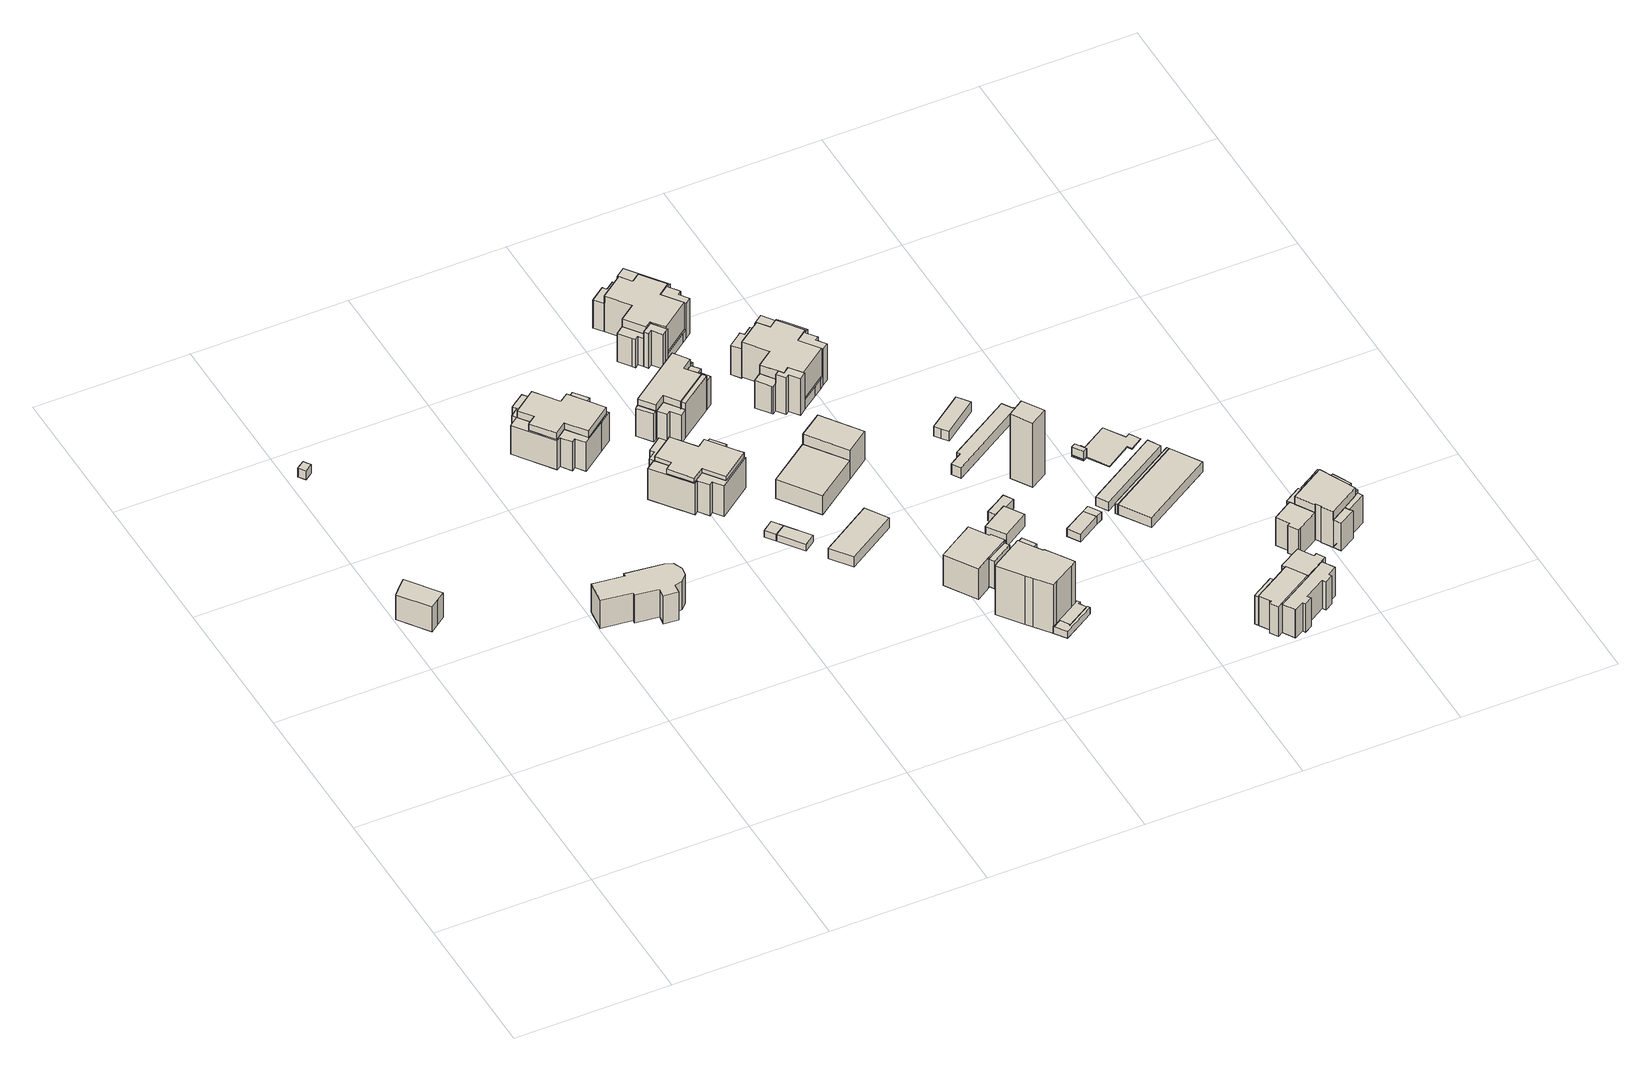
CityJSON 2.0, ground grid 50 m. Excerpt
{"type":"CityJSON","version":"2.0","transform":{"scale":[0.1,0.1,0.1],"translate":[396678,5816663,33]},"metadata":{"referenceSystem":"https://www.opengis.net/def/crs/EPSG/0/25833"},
"CityObjects":{
"building1":{"type":"Building","attributes":{"name":"Kapelle","Gemeindeschluessel":"11000002","BezugspunktDach":"2200","function":"31001_3043","measuredHeight":10.85,"storeysAboveGround":1},"address":[{"country":"Germany","locality":"Berlin","thoroughfareNumber":"5 (1)","thoroughfareName":"Tunnelstraße"}],"geometry":[{"type":"Solid","lod":"1","boundaries":[[[[0,1,2,3,4,5]],[[6,7,8,9,10,11]],[[6,11,5,4]],[[7,6,4,3]],[[8,7,3,2]],[[9,8,2,1]],[[10,9,1,0]],[[11,10,0,5]]]]}]},
"building2":{"type":"Building","attributes":{"Gemeindeschluessel":"11000002","BezugspunktDach":"2200","function":"31001_2612","measuredHeight":3.81,"storeysAboveGround":1},"address":[{"country":"Germany","locality":"Berlin","thoroughfareNumber":"3","thoroughfareName":"Tunnelstraße"}],"geometry":[{"type":"Solid","lod":"1","boundaries":[[[[12,13,14,15,16]],[[17,18,19,20,21]],[[17,21,16,15]],[[18,17,15,14]],[[19,18,14,13]],[[20,19,13,12]],[[21,20,12,16]]]]}]},
"building3":{"type":"Building","attributes":{"name":"Ev. Kirche","Gemeindeschluessel":"11000002","BezugspunktDach":"2200","function":"31001_3041","measuredHeight":10.55,"storeysAboveGround":3},"address":[{"country":"Germany","locality":"Berlin","thoroughfareNumber":"5","thoroughfareName":"Tunnelstraße"}],"geometry":[{"type":"Solid","lod":"1","boundaries":[[[[22,23,24,25,26,27,28,29,30,31,32,33,34,35,36,37]],[[38,39,40,41,42,43,44,45,46,47,48,49,50,51,52,53]],[[38,53,37,36]],[[39,38,36,35]],[[40,39,35,34]],[[41,40,34,33]],[[42,41,33,32]],[[43,42,32,31]],[[44,43,31,30]],[[45,44,30,29]],[[46,45,29,28]],[[47,46,28,27]],[[48,47,27,26]],[[49,48,26,25]],[[50,49,25,24]],[[51,50,24,23]],[[52,51,23,22]],[[53,52,22,37]]]]}]},
"building4":{"type":"Building","attributes":{"Gemeindeschluessel":"11000002","function":"31001_1010"},"address":[{"country":"Germany","locality":"Berlin","thoroughfareNumber":"46","thoroughfareName":"Tunnelstraße"}],"children":["building4-1","building4-2"]},
"building4-1":{"type":"BuildingPart","attributes":{"BezugspunktDach":"2200","measuredHeight":13.09,"storeysAboveGround":4},"parents":["building4"],"geometry":[{"type":"MultiSurface","lod":"1","boundaries":[[[54,55,56,57,58,59,60,61,62,63]],[[64,65,66,67,68,69,70,71,72,73]],[[74,75,63,62]],[[65,64,62,61]],[[66,65,61,60]],[[67,76,77,60,59]],[[68,78,76,59,58]],[[69,79,78,68,58,57]],[[80,79,57,56]],[[81,80,70,56,55]],[[72,82,81,71,55,54]],[[75,82,54,63]],[[64,73,75,74]],[[66,83,77,76,67]],[[67,76,78,68]],[[68,78,79,69]],[[70,69,84,79,80]],[[71,70,80,81]],[[71,81,82,72]],[[73,72,82,75]]]}]},
"building4-2":{"type":"BuildingPart","attributes":{"BezugspunktDach":"2200","measuredHeight":10.99,"storeysAboveGround":4},"parents":["building4"],"geometry":[{"type":"MultiSurface","lod":"1","boundaries":[[[85,86,87,88,89,90,91,92,93,94,95,96,77,76,78,79,80,81,82,75,74,97,98,99,100,101,102,103]],[[104,105,106,107,108,109,110,111,112,113,114,115,116,117,118,119,120,121,122,123,124,125,126,127,128,129,130,131]],[[104,131,103,102]],[[105,104,102,101]],[[106,105,101,100]],[[107,106,100,99]],[[108,107,99,98]],[[109,108,98,97]],[[110,109,97,74]],[[111,110,132,64,73]],[[112,111,75,73,72,133]],[[113,112,72,71]],[[114,113,71,70]],[[115,114,80,70,69]],[[116,115,69,68,78]],[[117,116,68,67]],[[118,117,134,67,66,77]],[[119,118,77,96]],[[120,119,96,95]],[[121,120,95,94]],[[122,121,94,93]],[[123,122,93,92]],[[124,123,92,91]],[[125,124,91,90]],[[126,125,90,89]],[[127,126,89,88]],[[128,127,88,87]],[[129,128,87,86]],[[130,129,86,85]],[[131,130,85,103]],[[73,64,132,74,75]],[[133,72,73,75,82]],[[71,72,82,81]],[[70,71,81,80]],[[69,70,80,79]],[[135,79,78,68,69]],[[67,68,78,76]],[[76,77,66,67,134]]]}]},
"building5":{"type":"Building","attributes":{"Gemeindeschluessel":"11000002","function":"31001_1010"},"address":[{"country":"Germany","locality":"Berlin","thoroughfareNumber":"43","thoroughfareName":"Tunnelstraße"}],"children":["building5-1","building5-2","building5-3"]},
"building5-1":{"type":"BuildingPart","attributes":{"BezugspunktDach":"2200","measuredHeight":13.18,"storeysAboveGround":4},"parents":["building5"],"geometry":[{"type":"MultiSurface","lod":"1","boundaries":[[[136,137,138,139,140,141,142,143,144,145,146]],[[147,148,149,150,151,152,153,154,155,156,157]],[[147,158,159,157,146,145]],[[148,147,145,144]],[[149,148,144,143]],[[160,161,143,142]],[[151,150,142,141]],[[162,163,141,140]],[[164,162,152,140,139]],[[165,164,166,139,138]],[[155,167,165,138,137]],[[168,169,167,155,137,136]],[[159,169,136,146]],[[157,159,158,147]],[[150,149,161,160]],[[170,152,151,163,162]],[[153,152,162,164]],[[171,154,153,166,164,165]],[[154,165,167,155]],[[156,155,167,169,168]],[[172,157,156,173,169,159]]]}]},
"building5-2":{"type":"BuildingPart","attributes":{"BezugspunktDach":"2200","measuredHeight":11.58,"storeysAboveGround":4},"parents":["building5"],"geometry":[{"type":"MultiSurface","lod":"1","boundaries":[[[174,175,176,177,178,179,163,162,164,165,167,169,159,158,180,181,182,183,184,185]],[[186,187,188,189,190,147,157,156,155,154,153,152,151,191,192,193,194,195,196,197]],[[186,197,185,184]],[[187,186,184,183]],[[188,187,183,182]],[[189,188,182,181]],[[190,189,181,180]],[[147,190,180,158]],[[147,158,147,157]],[[156,157,156,169]],[[154,155,198,155,154,165]],[[154,165,154,153]],[[152,153,199,153,152,200]],[[151,152,201,152,151,163]],[[191,151,163,179]],[[192,191,179,178]],[[193,192,178,177]],[[194,193,177,176]],[[195,194,176,175]],[[196,195,175,174]],[[197,196,174,185]],[[157,147,158,159,172]],[[159,169,156,157]],[[155,156,169,167]],[[167,165,154,155,198]],[[153,154,165,164,202]],[[200,152,153,199,164,162]],[[162,163,151,152,201]]]}]},
"building5-3":{"type":"BuildingPart","attributes":{"BezugspunktDach":"2200","measuredHeight":10.64,"storeysAboveGround":4},"parents":["building5"],"geometry":[{"type":"MultiSurface","lod":"1","boundaries":[[[160,203,204,205,206,161]],[[207,208,209,210,211,212]],[[207,212,161,206]],[[208,207,206,205]],[[209,208,205,204]],[[210,209,204,203]],[[211,210,203,160]],[[212,211,150,149,161]],[[160,161,149,150]]]}]},
"building6":{"type":"Building","attributes":{"Gemeindeschluessel":"11000002","BezugspunktDach":"2200","function":"31001_2444","measuredHeight":2.5,"storeysAboveGround":1},"address":[{"country":"Germany","locality":"Berlin","thoroughfareNumber":"41 (1)","thoroughfareName":"Tunnelstraße"}],"geometry":[{"type":"Solid","lod":"1","boundaries":[[[[213,214,215,216]],[[217,218,219,220]],[[217,220,216,215]],[[218,217,215,214]],[[219,218,214,213]],[[220,219,213,216]]]]}]},
"building7":{"type":"Building","attributes":{"Gemeindeschluessel":"11000002","BezugspunktDach":"2200","function":"51009_1610","measuredHeight":2.51,"storeysAboveGround":0},"address":[{"country":"Germany","locality":"Berlin"}],"geometry":[{"type":"Solid","lod":"1","boundaries":[[[[221,222,214,213]],[[218,223,224,219]],[[218,219,213,214]],[[223,218,214,222]],[[224,223,222,221]],[[219,224,221,213]]]]}]},
"building8":{"type":"Building","attributes":{"Gemeindeschluessel":"11000002","function":"31001_1010"},"address":[{"country":"Germany","locality":"Berlin","thoroughfareNumber":"44","thoroughfareName":"Tunnelstraße"}],"children":["building8-1","building8-2","building8-3","building8-4","building8-5","building8-6"]},
"building8-1":{"type":"BuildingPart","attributes":{"BezugspunktDach":"2200","measuredHeight":12.94,"storeysAboveGround":4},"parents":["building8"],"geometry":[{"type":"MultiSurface","lod":"1","boundaries":[[[225,226,227,228,229,230,231,232,233]],[[234,235,236,237,238,239,240,241,242]],[[234,242,233,232]],[[235,234,232,231]],[[236,235,243,244,245,246,247,231,230]],[[248,246,249,230,229]],[[238,250,248,251,229,228]],[[252,253,239,227,226]],[[241,254,252,240,226,225]],[[242,241,225,233],[255,256,257,254]],[[247,246,245,244,243]],[[237,236,249,246,248]],[[237,251,248,250,238]],[[258,239,238,228,227]],[[240,239,253,252]],[[240,252,254,241]],[[257,256,255,254]]]}]},
"building8-2":{"type":"BuildingPart","attributes":{"BezugspunktDach":"2200","measuredHeight":10.41,"storeysAboveGround":4},"parents":["building8"],"geometry":[{"type":"MultiSurface","lod":"1","boundaries":[[[246,259,260,247]],[[261,262,245,244]],[[261,244,247,260]],[[262,261,260,259]],[[245,262,259,246]],[[244,245,263,246,247]]]}]},
"building8-3":{"type":"BuildingPart","attributes":{"BezugspunktDach":"2200","measuredHeight":12.99,"storeysAboveGround":4},"parents":["building8"],"geometry":[{"type":"MultiSurface","lod":"1","boundaries":[[[264,265,228,227]],[[238,266,267,239]],[[266,268,250,228,265]],[[267,266,265,264]],[[239,253,269,267,264,227]],[[238,239,227,228]],[[250,268,266,238]],[[267,269,253,239]]]}]},
"building8-4":{"type":"BuildingPart","attributes":{"BezugspunktDach":"2200","measuredHeight":10.59,"storeysAboveGround":4},"parents":["building8"],"geometry":[{"type":"MultiSurface","lod":"1","boundaries":[[[270,271,272,269,253,252,254]],[[240,239,267,273,274,275,241]],[[240,241,276,241,240,252]],[[273,267,269,272]],[[274,273,272,271]],[[275,274,271,270]],[[241,275,270,254]],[[254,252,240,241,276]],[[239,240,252,253]],[[267,239,253,269]]]}]},
"building8-5":{"type":"BuildingPart","attributes":{"BezugspunktDach":"2200","measuredHeight":10.59,"storeysAboveGround":4},"parents":["building8"],"geometry":[{"type":"MultiSurface","lod":"1","boundaries":[[[250,268,277,278,279,246,248]],[[236,280,281,282,266,238,237]],[[237,248,237,236]],[[280,236,246,279]],[[281,280,279,278]],[[282,281,278,277]],[[266,282,277,268]],[[237,238,250,238,237,248]],[[236,237,248,246]],[[266,268,250,238]]]}]},
"building8-6":{"type":"BuildingPart","attributes":{"BezugspunktDach":"2200","measuredHeight":10.53,"storeysAboveGround":4},"parents":["building8"],"geometry":[{"type":"Solid","lod":"1","boundaries":[[[[283,254,257,284]],[[256,255,285,286]],[[256,286,284,257]],[[285,255,254,283]],[[286,285,283,284]],[[255,256,257,254]]]]}]},
"building9":{"type":"Building","attributes":{"Gemeindeschluessel":"11000002","BezugspunktDach":"2200","function":"31001_2444","measuredHeight":4.16,"storeysAboveGround":1},"address":[{"country":"Germany","locality":"Berlin","thoroughfareNumber":"41, 42","thoroughfareName":"Tunnelstraße"}],"geometry":[{"type":"Solid","lod":"1","boundaries":[[[[287,288,289,290]],[[291,292,293,294]],[[291,294,290,289]],[[292,291,289,288]],[[293,292,288,287]],[[294,293,287,290]]]]}]},
"building10":{"type":"Building","attributes":{"Gemeindeschluessel":"11000002","function":"31001_2320"},"address":[{"country":"Germany","locality":"Berlin","thoroughfareNumber":"41 (2)","thoroughfareName":"Tunnelstraße"}],"children":["building10-1","building10-2"]},
"building10-1":{"type":"BuildingPart","attributes":{"BezugspunktDach":"2200","measuredHeight":11.69,"storeysAboveGround":3},"parents":["building10"],"geometry":[{"type":"MultiSurface","lod":"1","boundaries":[[[295,296,297,298,299]],[[300,301,302,303,304]],[[300,304,299,298]],[[301,300,298,297]],[[302,301,297,296]],[[303,302,296,295]],[[305,306,307,295,299]],[[304,303,307,306,305]]]}]},
"building10-2":{"type":"BuildingPart","attributes":{"BezugspunktDach":"2200","measuredHeight":7.12,"storeysAboveGround":3},"parents":["building10"],"geometry":[{"type":"MultiSurface","lod":"1","boundaries":[[[308,307,306,309]],[[304,303,310,311]],[[304,311,309,306]],[[310,303,307,308]],[[311,310,308,309]],[[304,312,306,307,303]]]}]},
"building11":{"type":"Building","attributes":{"Gemeindeschluessel":"11000002","function":"31001_9998"},"address":[{"country":"Germany","locality":"Berlin","thoroughfareNumber":"39","thoroughfareName":"Tunnelstraße"}],"children":["building11-1","building11-2"]},
"building11-1":{"type":"BuildingPart","attributes":{"BezugspunktDach":"2200","measuredHeight":13.71,"storeysAboveGround":3},"parents":["building11"],"geometry":[{"type":"MultiSurface","lod":"1","boundaries":[[[313,314,315,316,317,318,319,320,321]],[[322,323,324,325,326,327,328,329,330]],[[322,330,321,320]],[[323,322,320,319]],[[324,323,319,318]],[[325,324,318,317]],[[326,325,317,316]],[[327,326,316,315]],[[331,332,333,315,314]],[[328,327,334,335]],[[329,328,314,313]],[[330,329,313,321]],[[335,334,333,332,331]]]}]},
"building11-2":{"type":"BuildingPart","attributes":{"BezugspunktDach":"2200","measuredHeight":11.13,"storeysAboveGround":3},"parents":["building11"],"geometry":[{"type":"Solid","lod":"1","boundaries":[[[[336,337,332,331]],[[334,338,339,335]],[[338,334,332,337]],[[339,338,337,336]],[[335,339,336,331]],[[335,331,332,334]]]]}]},
"building12":{"type":"Building","attributes":{"Gemeindeschluessel":"11000002","function":"31001_1010"},"address":[{"country":"Germany","locality":"Berlin","thoroughfareNumber":"47A","thoroughfareName":"Tunnelstraße"}],"children":["building12-1","building12-2","building12-3","building12-4","building12-5","building12-6","building12-7"]},
"building12-1":{"type":"BuildingPart","attributes":{"BezugspunktDach":"2200","measuredHeight":13.43,"storeysAboveGround":4},"parents":["building12"],"geometry":[{"type":"MultiSurface","lod":"1","boundaries":[[[340,341,342,343,344,345,346,347,348,349,350,351]],[[352,353,354,355,356,357,358,359,360,361,362,363]],[[352,364,365,363,351,350]],[[366,367,350,349]],[[354,368,366,353,349,348]],[[369,368,348,347]],[[370,371,347,346]],[[357,372,370,356,346,345]],[[358,373,374,345,344]],[[375,376,344,343]],[[377,378,375,343,342]],[[379,380,381,382,342,341]],[[362,361,341,340]],[[363,362,340,351]],[[363,365,364,352]],[[383,353,352,367,366]],[[353,366,368,354]],[[384,355,354,368,369]],[[356,355,371,370]],[[356,370,372,357]],[[357,374,373,358]],[[359,358,385,376,375]],[[360,386,378,377]],[[386,359,375,378]],[[361,360,382,381,380,379]]]}]},
"building12-2":{"type":"BuildingPart","attributes":{"BezugspunktDach":"2200","measuredHeight":13.33,"storeysAboveGround":4},"parents":["building12"],"geometry":[{"type":"MultiSurface","lod":"1","boundaries":[[[372,387,388,389,390,391,392,393,394,395,371,370]],[[355,396,397,398,399,400,401,402,403,404,357,356]],[[356,370,356,355]],[[405,369,371,395]],[[397,396,395,394]],[[398,397,394,393]],[[399,398,393,392]],[[400,399,392,391]],[[401,400,391,390]],[[402,401,390,389]],[[403,402,389,388]],[[404,403,388,387]],[[406,374,407,387,372]],[[356,357,356,370]],[[355,356,370,371]],[[396,355,369,405]],[[357,404,407,374,406]],[[372,370,356,357]]]}]},
"building12-3":{"type":"BuildingPart","attributes":{"BezugspunktDach":"2200","measuredHeight":13.83,"storeysAboveGround":4},"parents":["building12"],"geometry":[{"type":"MultiSurface","lod":"1","boundaries":[[[408,409,410,411,412,376,375,378,377,413]],[[360,386,359,358,414,415,416,417,418,419]],[[420,381,421,413,377]],[[360,377,360,386]],[[386,378,386,359]],[[358,359,375,359,358,376]],[[422,423,373,376,412]],[[415,414,412,411]],[[416,415,411,410]],[[417,416,410,409]],[[418,417,409,408]],[[419,418,408,413]],[[360,419,421,381,420]],[[386,360,377,378]],[[359,386,378,375]],[[414,358,373,423,422]]]}]},
"building12-4":{"type":"BuildingPart","attributes":{"BezugspunktDach":"2200","measuredHeight":10.68,"storeysAboveGround":4},"parents":["building12"],"geometry":[{"type":"Solid","lod":"1","boundaries":[[[[424,425,426,421,381,380,427]],[[361,360,419,428,429,430,431]],[[361,431,427,380]],[[428,419,421,426]],[[429,428,426,425]],[[430,429,425,424]],[[431,430,424,427]],[[360,361,380,381]],[[421,419,360,381]]]]}]},
"building12-5":{"type":"BuildingPart","attributes":{"BezugspunktDach":"2200","measuredHeight":10.53,"storeysAboveGround":4},"parents":["building12"],"geometry":[{"type":"Solid","lod":"1","boundaries":[[[[365,364,432,433,434,435,436]],[[437,438,439,440,352,363,441]],[[437,441,436,435]],[[438,437,435,434]],[[439,438,434,433]],[[440,439,433,432]],[[441,363,365,436]],[[440,432,364,352]],[[363,352,364,365]]]]}]},
"building12-6":{"type":"BuildingPart","attributes":{"BezugspunktDach":"2200","measuredHeight":3.5,"storeysAboveGround":4},"parents":["building12"],"geometry":[{"type":"MultiSurface","lod":"1","boundaries":[[[423,442,407,374,373]],[[357,404,443,414,358]],[[357,358,373,358,357,374]],[[443,404,407,442]],[[414,443,442,423]],[[404,357,374,407]],[[414,423,373,358]]]}]},
"building12-7":{"type":"BuildingPart","attributes":{"BezugspunktDach":"2200","measuredHeight":13.32,"storeysAboveGround":4},"parents":["building12"],"geometry":[{"type":"MultiSurface","lod":"1","boundaries":[[[367,366,368,369,405,444,445]],[[446,396,355,354,353,352,440]],[[446,440,445,444]],[[396,446,444,405]],[[354,355,354,368]],[[353,354,353,366]],[[352,353,352,367]],[[440,432,364,367,445]],[[355,396,405,369,447]],[[448,369,368,354,355]],[[368,366,353,354]],[[366,367,352,353]],[[352,364,432,440]]]}]},
"building13":{"type":"Building","attributes":{"Gemeindeschluessel":"11000002","function":"31001_1010"},"address":[{"country":"Germany","locality":"Berlin","thoroughfareNumber":"38","thoroughfareName":"Tunnelstraße"}],"children":["building13-1","building13-2"]},
"building13-1":{"type":"BuildingPart","attributes":{"BezugspunktDach":"2200","measuredHeight":19.36,"storeysAboveGround":4},"parents":["building13"],"geometry":[{"type":"MultiSurface","lod":"1","boundaries":[[[449,450,451,452,453,454,455,456,457,458,459,460,461,462,463,464,465]],[[466,467,468,469,470,471,472,473,474,475,476,477,478,479,480,481,482]],[[466,482,465,464]],[[467,466,464,463]],[[468,467,463,462]],[[469,468,462,461]],[[470,469,461,460]],[[483,484,470,460,459]],[[472,471,459,458]],[[473,472,458,457]],[[474,473,457,456]],[[475,474,456,455]],[[476,475,455,454]],[[477,476,454,453]],[[478,477,453,452]],[[479,478,452,451]],[[480,479,451,450]],[[481,480,450,449]],[[482,481,449,465]],[[471,470,484,483]]]}]},
"building13-2":{"type":"BuildingPart","attributes":{"BezugspunktDach":"2200","measuredHeight":17.72,"storeysAboveGround":4},"parents":["building13"],"geometry":[{"type":"Solid","lod":"1","boundaries":[[[[483,485,486,484]],[[487,488,471,470]],[[487,470,484,486]],[[488,487,486,485]],[[471,488,485,483]],[[470,471,483,484]]]]}]},
"building14":{"type":"Building","attributes":{"Gemeindeschluessel":"11000002","BezugspunktDach":"2200","function":"51009_1610","measuredHeight":2.59,"storeysAboveGround":0},"address":[{"country":"Germany","locality":"Berlin"}],"geometry":[{"type":"Solid","lod":"1","boundaries":[[[[489,490,491,492,493,494,495,496,497,498,499]],[[500,501,502,503,504,505,506,507,508,509,510]],[[500,510,499,498]],[[501,500,498,497]],[[502,501,497,496]],[[503,502,496,495]],[[504,503,495,494]],[[505,504,494,493]],[[506,505,493,492]],[[507,506,492,491]],[[508,507,491,490]],[[509,508,490,489]],[[510,509,489,499]]]]}]},
"building15":{"type":"Building","attributes":{"Gemeindeschluessel":"11000002","BezugspunktDach":"2200","function":"31001_2410","measuredHeight":2.78,"storeysAboveGround":1},"address":[{"country":"Germany","locality":"Berlin","thoroughfareNumber":"37","thoroughfareName":"Tunnelstraße"}],"geometry":[{"type":"Solid","lod":"1","boundaries":[[[[497,496,495,494,493,492,511,512,513,514,498]],[[515,516,517,518,519,520,521,522,523,524,525]],[[515,525,498,514]],[[516,515,514,513]],[[517,516,513,512]],[[518,517,512,511]],[[519,518,511,492]],[[520,519,492,493]],[[521,520,493,494]],[[522,521,494,495]],[[523,522,495,496]],[[524,523,496,497]],[[525,524,497,498]]]]}]},
"building16":{"type":"Building","attributes":{"Gemeindeschluessel":"11000002","function":"31001_1010"},"address":[{"country":"Germany","locality":"Berlin","thoroughfareNumber":"45","thoroughfareName":"Tunnelstraße"}],"children":["building16-1","building16-2","building16-3","building16-4","building16-5","building16-6","building16-7"]},
"building16-1":{"type":"BuildingPart","attributes":{"BezugspunktDach":"2200","measuredHeight":13.27,"storeysAboveGround":4},"parents":["building16"],"geometry":[{"type":"MultiSurface","lod":"1","boundaries":[[[526,527,528,529,530,531,532,533,534,535,536,537]],[[538,539,540,541,542,543,544,545,546,547,548,549]],[[538,550,551,537,536]],[[539,552,553,554,536,535]],[[540,555,556,552,535,534]],[[534,540,534,533]],[[543,531,532,531]],[[557,558,543,531,530]],[[559,560,561,527]],[[548,547,527,526]],[[549,548,526,537]],[[549,551,550,538]],[[538,554,553,552,539]],[[562,556,555,540]],[[562,539,552,556,563]],[[564,541,540,534,533]],[[542,541,533,532]],[[542,532,531,543]],[[565,544,543,558,557]],[[566,545,544,530,529]],[[546,545,567,529,528]],[[546,528,561,568]],[[547,568,560,559]]]}]},
"building16-2":{"type":"BuildingPart","attributes":{"BezugspunktDach":"2200","measuredHeight":13.67,"storeysAboveGround":4},"parents":["building16"],"geometry":[{"type":"MultiSurface","lod":"1","boundaries":[[[533,532,531,569,570,571,572,573,574,575,576,534]],[[577,578,579,580,581,582,583,584,585,586,587,588]],[[589,555,534,576]],[[578,577,576,575]],[[579,578,575,574]],[[580,579,574,573]],[[581,580,573,572]],[[582,581,572,571]],[[583,582,571,570]],[[584,583,570,569]],[[558,590,569,531]],[[586,585,531,543,542,591]],[[587,586,542,541,533]],[[588,587,541,540,534]],[[577,588,555,589]],[[585,584,590,558]],[[591,542,543,531,532]],[[532,533,541,542]],[[533,534,540,541]]]}]},
"building16-3":{"type":"BuildingPart","attributes":{"BezugspunktDach":"2200","measuredHeight":13.78,"storeysAboveGround":4},"parents":["building16"],"geometry":[{"type":"MultiSurface","lod":"1","boundaries":[[[592,593,594,595,596,597,598,599,600]],[[601,602,603,604,605,606,607,608,609]],[[601,560,610,600,599]],[[528,561,599,598]],[[602,601,568,546,611]],[[545,529,528,598,597]],[[603,602,546,545]],[[530,529,597,596]],[[604,603,545,544,612]],[[605,613,557,604,596,595]],[[606,605,595,594]],[[607,606,594,593]],[[608,607,593,592]],[[609,608,592,600]],[[609,610,560,601]],[[611,546,568,561,528]],[[528,529,545,546]],[[612,544,545,529,530]],[[604,557,613,605]]]}]},
"building16-4":{"type":"BuildingPart","attributes":{"BezugspunktDach":"2200","measuredHeight":10.36,"storeysAboveGround":4},"parents":["building16"],"geometry":[{"type":"MultiSurface","lod":"1","boundaries":[[[614,615,610,560,559,616]],[[617,601,609,618,619,620]],[[617,620,616,559]],[[601,617,547,568,560]],[[618,609,610,615]],[[619,618,615,614]],[[620,619,614,616]],[[621,559,560,568,547]],[[622,609,601,560,610]]]}]},
"building16-5":{"type":"BuildingPart","attributes":{"BezugspunktDach":"2200","measuredHeight":13.99,"storeysAboveGround":4},"parents":["building16"],"geometry":[{"type":"MultiSurface","lod":"1","boundaries":[[[553,552,556,555,589,623,624,625]],[[626,627,577,588,628,629,630,631]],[[626,631,625,624]],[[627,626,624,623]],[[577,627,623,589]],[[628,588,555,540,562]],[[629,628,556,562,539]],[[630,629,552,539,538,553]],[[631,632,550,553,625]],[[577,589,555,588]],[[562,540,555,556]],[[539,562,556,552]],[[553,538,539,552]],[[550,632,631,630]]]}]},
"building16-6":{"type":"BuildingPart","attributes":{"BezugspunktDach":"2200","measuredHeight":10.97,"storeysAboveGround":4},"parents":["building16"],"geometry":[{"type":"MultiSurface","lod":"1","boundaries":[[[551,550,632,633,634,635,636,637]],[[638,639,640,641,631,630,642,643]],[[638,643,637,636]],[[639,638,636,635]],[[640,639,635,634]],[[641,640,634,633]],[[631,641,633,632]],[[642,630,538,549,644]],[[643,642,551,637]],[[630,631,632,550]],[[644,549,538,550,551]]]}]},
"building16-7":{"type":"BuildingPart","attributes":{"BezugspunktDach":"2200","measuredHeight":3.5,"storeysAboveGround":4},"parents":["building16"],"geometry":[{"type":"MultiSurface","lod":"1","boundaries":[[[613,645,646,590,558,557]],[[585,584,647,648,605,604]],[[585,604,544,543,558]],[[647,584,590,646]],[[648,647,646,645]],[[605,648,645,613]],[[649,557,558,543,544]],[[585,558,590,584]],[[605,613,557,604]]]}]},
"building17":{"type":"Building","attributes":{"Gemeindeschluessel":"11000002","BezugspunktDach":"2200","function":"31001_1010","measuredHeight":4.59,"storeysAboveGround":2},"address":[{"country":"Germany","locality":"Berlin","thoroughfareNumber":"39 (1)","thoroughfareName":"Tunnelstraße"}],"geometry":[{"type":"Solid","lod":"1","boundaries":[[[[650,651,652,653,654]],[[655,656,657,658,659]],[[655,659,654,653]],[[656,655,653,652]],[[657,656,652,651]],[[658,657,651,650]],[[659,658,650,654]]]]}]},
"building18":{"type":"Building","attributes":{"Gemeindeschluessel":"11000002","BezugspunktDach":"2200","function":"31001_2723","measuredHeight":3.87,"storeysAboveGround":1},"address":[{"country":"Germany","locality":"Berlin","thoroughfareNumber":"40","thoroughfareName":"Tunnelstraße"}],"geometry":[{"type":"Solid","lod":"1","boundaries":[[[[660,661,662,663,664,665]],[[666,667,668,669,670,671]],[[666,671,665,664]],[[667,666,664,663]],[[668,667,663,662]],[[669,668,662,661]],[[670,669,661,660]],[[671,670,660,665]]]]}]},
"building19":{"type":"Building","attributes":{"Gemeindeschluessel":"11000002","BezugspunktDach":"2200","function":"31001_2463","measuredHeight":2.89,"storeysAboveGround":1},"address":[{"country":"Germany","locality":"Berlin","thoroughfareNumber":"38 (1)","thoroughfareName":"Tunnelstraße"}],"geometry":[{"type":"Solid","lod":"1","boundaries":[[[[672,673,674,675]],[[676,677,678,679]],[[676,679,675,674]],[[677,676,674,673]],[[678,677,673,672]],[[679,678,672,675]]]]}]},
"building20":{"type":"Building","attributes":{"Gemeindeschluessel":"11000002","BezugspunktDach":"2200","function":"31001_2320","measuredHeight":4.08,"storeysAboveGround":1},"address":[{"country":"Germany","locality":"Berlin","thoroughfareNumber":"41 (3)","thoroughfareName":"Tunnelstraße"}],"geometry":[{"type":"Solid","lod":"1","boundaries":[[[[680,681,682,683,684,685,686,687]],[[688,689,690,691,692,693,694,695]],[[688,695,687,686]],[[689,688,686,685]],[[690,689,685,684]],[[691,690,684,683]],[[692,691,683,682]],[[693,692,682,681]],[[694,693,681,680]],[[695,694,680,687]]]]}]},
"building21":{"type":"Building","attributes":{"Gemeindeschluessel":"11000002","BezugspunktDach":"2200","function":"31001_2120","measuredHeight":4.02,"storeysAboveGround":1},"address":[{"country":"Germany","locality":"Berlin","thoroughfareNumber":"41 (4)","thoroughfareName":"Tunnelstraße"}],"geometry":[{"type":"Solid","lod":"1","boundaries":[[[[696,697,698,699,700,701]],[[702,703,704,705,706,707]],[[702,707,701,700]],[[703,702,700,699]],[[704,703,699,698]],[[705,704,698,697]],[[706,705,697,696]],[[707,706,696,701]]]]}]},
"building22":{"type":"Building","attributes":{"Gemeindeschluessel":"11000002","BezugspunktDach":"2200","function":"31001_1313","measuredHeight":26.52,"storeysAboveGround":1},"address":[{"country":"Germany","locality":"Berlin","thoroughfareNumber":"43","thoroughfareName":"Tunnelstraße"}],"geometry":[{"type":"Solid","lod":"1","boundaries":[[[[708,709,710,711]],[[712,713,714,715]],[[712,715,711,710]],[[713,712,710,709]],[[714,713,709,708]],[[715,714,708,711]]]]}]},
"building23":{"type":"Building","attributes":{"Gemeindeschluessel":"11000002","BezugspunktDach":"2200","function":"51009_1610","measuredHeight":3.01,"storeysAboveGround":0},"address":[{"country":"Germany","locality":"Berlin"}],"geometry":[{"type":"Solid","lod":"1","boundaries":[[[[673,716,717,674]],[[718,719,720,721]],[[718,721,674,717]],[[719,718,717,716]],[[720,719,716,673]],[[721,720,673,674]]]]}]},
"building24":{"type":"Building","attributes":{"Gemeindeschluessel":"11000002","function":"31001_1010"},"address":[{"country":"Germany","locality":"Berlin","thoroughfareNumber":"36A","thoroughfareName":"Tunnelstraße"}],"children":["building24-1","building24-2","building24-3","building24-4"]},
"building24-1":{"type":"BuildingPart","attributes":{"BezugspunktDach":"2200","measuredHeight":11.49,"storeysAboveGround":3},"parents":["building24"],"geometry":[{"type":"MultiSurface","lod":"1","boundaries":[[[722,723,724,725,726,727,728,729,730,731]],[[732,733,734,735,736,737,738,739,740,741]],[[732,742,743,731,730]],[[733,732,730,729]],[[744,745,746,733,729,728]],[[747,744,734,728,727]],[[748,749,727,726]],[[737,736,726,725]],[[738,737,725,724]],[[739,738,724,723]],[[740,739,723,722]],[[741,740,722,731]],[[743,742,732,741]],[[734,750,745,744]],[[751,750,733,746,745]],[[735,752,734,744,747]],[[736,735,749,748]]]}]},
"building24-2":{"type":"BuildingPart","attributes":{"BezugspunktDach":"2200","measuredHeight":11.52,"storeysAboveGround":3},"parents":["building24"],"geometry":[{"type":"MultiSurface","lod":"1","boundaries":[[[746,745,747,753,754,755,756,757,758,759,760]],[[761,762,763,764,765,766,767,735,750,733,768]],[[761,768,760,759]],[[762,761,759,758]],[[763,762,758,757]],[[764,763,757,756]],[[765,764,756,755]],[[766,765,755,754]],[[767,766,754,753]],[[735,749,769,767,753,747]],[[768,733,746,760]],[[767,769,749,735]],[[750,734,744,745]],[[735,747,744,734]],[[733,770,750,745,746]]]}]},
"building24-3":{"type":"BuildingPart","attributes":{"BezugspunktDach":"2200","measuredHeight":10.77,"storeysAboveGround":3},"parents":["building24"],"geometry":[{"type":"Solid","lod":"1","boundaries":[[[[743,742,771,772]],[[773,732,741,774]],[[773,774,772,771]],[[732,773,771,742]],[[774,741,743,772]],[[741,732,742,743]]]]}]},
"building24-4":{"type":"BuildingPart","attributes":{"BezugspunktDach":"2200","measuredHeight":11.09,"storeysAboveGround":3},"parents":["building24"],"geometry":[{"type":"MultiSurface","lod":"1","boundaries":[[[775,776,777,778,779,780,781,782,783,784,785,786,787,769,748]],[[767,766,788,789,790,791,792,793,794,795,796,797,798,799,736]],[[736,735,800]],[[766,767,769,787]],[[788,766,787,786]],[[789,788,786,785]],[[790,789,785,784]],[[791,790,784,783]],[[792,791,783,782]],[[793,792,782,781]],[[794,793,781,780]],[[795,794,780,779]],[[796,795,779,778]],[[797,796,778,777]],[[798,797,777,776]],[[799,798,776,775]],[[736,799,775,748]],[[748,749,735,736]],[[767,800,735,749,769]]]}]},
"building25":{"type":"Building","attributes":{"Gemeindeschluessel":"11000002","BezugspunktDach":"2200","function":"31001_2444","measuredHeight":3.13,"storeysAboveGround":1},"address":[{"country":"Germany","locality":"Berlin","thoroughfareNumber":"38 (6)","thoroughfareName":"Tunnelstraße"}],"geometry":[{"type":"Solid","lod":"1","boundaries":[[[[801,802,803,804]],[[805,806,807,808]],[[805,808,804,803]],[[806,805,803,802]],[[807,806,802,801]],[[808,807,801,804]]]]}]},
"building26":{"type":"Building","attributes":{"Gemeindeschluessel":"11000002","BezugspunktDach":"2200","function":"51009_1610","measuredHeight":3.76,"storeysAboveGround":0},"address":[{"country":"Germany","locality":"Berlin"}],"geometry":[{"type":"Solid","lod":"1","boundaries":[[[[809,810,811,812]],[[813,814,815,816]],[[813,816,812,811]],[[814,813,811,810]],[[815,814,810,809]],[[816,815,809,812]]]]}]},
"building27":{"type":"Building","attributes":{"Gemeindeschluessel":"11000002","BezugspunktDach":"2200","function":"31001_2444","measuredHeight":3.76,"storeysAboveGround":1},"address":[{"country":"Germany","locality":"Berlin","thoroughfareNumber":"38 (5)","thoroughfareName":"Tunnelstraße"}],"geometry":[{"type":"Solid","lod":"1","boundaries":[[[[817,818,810,809]],[[819,820,821,822]],[[819,822,809,810]],[[820,819,810,818]],[[821,820,818,817]],[[822,821,817,809]]]]}]},
"building28":{"type":"Building","attributes":{"Gemeindeschluessel":"11000002","function":"31001_1010"},"address":[{"country":"Germany","locality":"Berlin","thoroughfareNumber":"39A","thoroughfareName":"Tunnelstraße"}],"children":["building28-1","building28-2"]},
"building28-1":{"type":"BuildingPart","attributes":{"BezugspunktDach":"2200","measuredHeight":0.303,"storeysAboveGround":3},"parents":["building28"],"geometry":[{"type":"Solid","lod":"1","boundaries":[[[[823,824,825,826,827,828,829,830,831,832,833,834,835]],[[836,837,838,839,840,841,842,843,844,845,846,847,848]],[[836,848,835,834]],[[837,836,834,833]],[[838,837,833,832]],[[839,838,832,831]],[[840,839,831,830]],[[841,840,830,829]],[[842,841,829,828]],[[843,842,828,827]],[[844,843,827,826]],[[845,844,826,825]],[[846,845,825,824]],[[847,846,824,823]],[[848,847,823,835]]]]}]},
"building28-2":{"type":"BuildingPart","attributes":{"BezugspunktDach":"2200","measuredHeight":3,"storeysAboveGround":3},"parents":["building28"],"geometry":[{"type":"Solid","lod":"1","boundaries":[[[[849,850,851,852]],[[853,854,855,856]],[[853,856,852,851]],[[854,853,851,850]],[[855,854,850,849]],[[856,855,849,852]]]]}]},
"building29":{"type":"Building","attributes":{"Gemeindeschluessel":"11000002","function":"31001_1010"},"address":[{"country":"Germany","locality":"Berlin","thoroughfareNumber":"36B","thoroughfareName":"Tunnelstraße"}],"children":["building29-1","building29-2","building29-3","building29-4","building29-5","building29-6","building29-7"]},
"building29-1":{"type":"BuildingPart","attributes":{"BezugspunktDach":"2200","measuredHeight":13.91,"storeysAboveGround":4},"parents":["building29"],"geometry":[{"type":"MultiSurface","lod":"1","boundaries":[[[857,858,859,860,861,862,863,864,865,866]],[[867,868,869,870,871,872,873,874,875,876]],[[877,878,866,865]],[[879,880,881,882,877,867,865,864]],[[883,884,885,884,886,868,864,863]],[[887,888,889,890,891,863,862]],[[892,887,870,862,861]],[[872,871,861,860]],[[873,872,860,859]],[[874,873,859,858]],[[875,874,858,857]],[[876,893,894,895,875,857,866]],[[867,876,878,877]],[[868,896,880,879]],[[897,896,898,881,880]],[[898,867,877,882]],[[869,885,884,883]],[[868,886,884,885]],[[869,891,890,889]],[[870,889,888,887]],[[871,870,887,892]],[[899,894,893,876]],[[899,875,895,894]]]}]},
"building29-2":{"type":"BuildingPart","attributes":{"BezugspunktDach":"2200","measuredHeight":11.13,"storeysAboveGround":4},"parents":["building29"],"geometry":[{"type":"Solid","lod":"1","boundaries":[[[[900,901,902,903,895,894,893,904,905]],[[906,876,899,875,907,908,909,910,911]],[[906,911,905,904]],[[876,893,876,899]],[[899,894,899,875]],[[907,875,895,903]],[[908,907,903,902]],[[909,908,902,901]],[[910,909,901,900]],[[911,910,900,905]],[[876,906,904,893]],[[899,876,893,894]],[[875,899,894,895]]]]}]},
"building29-3":{"type":"BuildingPart","attributes":{"BezugspunktDach":"2200","measuredHeight":10.41,"storeysAboveGround":4},"parents":["building29"],"geometry":[{"type":"MultiSurface","lod":"1","boundaries":[[[912,913,914,891,890]],[[869,915,916,917,889]],[[869,889,869,891]],[[916,915,914,913]],[[917,916,913,912]],[[918,888,919,912,890]],[[890,891,869,889]],[[915,869,891,914]],[[889,917,919,888,918]]]}]},
"building29-4":{"type":"BuildingPart","attributes":{"BezugspunktDach":"2200","measuredHeight":12.34,"storeysAboveGround":4},"parents":["building29"],"geometry":[{"type":"MultiSurface","lod":"1","boundaries":[[[886,884,883,920,921,922,923,924,925,926,927]],[[928,929,930,931,932,933,915,869,885,868,934]],[[928,934,927,926]],[[929,928,926,925]],[[930,929,925,924]],[[931,930,924,923]],[[932,931,923,922]],[[933,932,922,921]],[[915,933,921,920]],[[891,914,920,883]],[[885,884,885,868]],[[935,879,868,886,927]],[[869,915,914,891]],[[885,869,883,884]],[[868,885,884,886]],[[935,879,886,927]]]}]},
"building29-5":{"type":"BuildingPart","attributes":{"BezugspunktDach":"2200","measuredHeight":10.84,"storeysAboveGround":4},"parents":["building29"],"geometry":[{"type":"MultiSurface","lod":"1","boundaries":[[[936,937,919,888,892]],[[889,917,938,939,871]],[[889,871,870,889,888]],[[938,917,919,937]],[[939,938,937,936]],[[871,939,936,892]],[[888,889,870,887]],[[892,887,870,871]],[[940,917,889,888,919]]]}]},
"building29-6":{"type":"BuildingPart","attributes":{"BezugspunktDach":"2200","measuredHeight":12.88,"storeysAboveGround":4},"parents":["building29"],"geometry":[{"type":"MultiSurface","lod":"1","boundaries":[[[881,880,879,935,941,942]],[[943,934,868,896,898,944]],[[943,944,942,941]],[[934,943,941,935]],[[868,945,868,896]],[[896,880,896,898]],[[944,946,882,898,881,942]],[[868,934,935,879]],[[896,868,945,879,880]],[[898,896,880,881]],[[898,882,946,944]]]}]},
"building29-7":{"type":"BuildingPart","attributes":{"BezugspunktDach":"2200","measuredHeight":10.86,"storeysAboveGround":4},"parents":["building29"],"geometry":[{"type":"MultiSurface","lod":"1","boundaries":[[[947,878,882,946,948,949]],[[950,944,898,876,906,951]],[[950,951,949,948]],[[944,950,948,946]],[[876,898,882,898,867,876,878]],[[951,906,947,949]],[[944,946,882,898]],[[878,876,867,877]],[[877,867,898,882]],[[906,876,878,947]]]}]}
},
"vertices":[
[71,1132,103],[99,1152,103],[126,1172,103],[51,1274,103],[27,1250,103],[3,1225,103],[27,1250,9],[51,1274,9],[126,1172,9],[99,1152,9],[71,1132,9],[3,1225,9],
[43,1863,48],[68,1881,48],[60,1891,48],[53,1902,48],[28,1884,48],[53,1902,14],[60,1891,14],[68,1881,14],[43,1863,14],[28,1884,14],
[599,918,114],[598,907,114],[673,897,114],[669,867,114],[715,862,114],[718,892,114],[744,897,114],[765,919,114],[769,948,114],[757,976,114],[745,981,114],[732,987,114],[612,1002,114],[611,992,114],[510,1005,114],[501,931,114],[510,1005,8],[611,992,8],[612,1002,8],[732,987,8],[745,981,8],[757,976,8],[769,948,8],[765,919,8],[744,897,8],[718,892,8],[715,862,8],[669,867,8],[673,897,8],[598,907,8],[599,918,8],[501,931,8],
[668,1671,153],[641,1651,153],[694,1580,153],[732,1609,153],[778,1547,153],[868,1614,153],[793,1715,153],[765,1695,153],[710,1769,153],[636,1714,153],[710,1769,22],[765,1695,22],[793,1715,22],[868,1614,22],[778,1547,22],[732,1609,22],[694,1580,22],[641,1651,22],[668,1671,22],[636,1714,22],[710,1769,129],[636,1714,129],[868,1614,129],[793,1715,129],[778,1547,129],[732,1609,129],[694,1580,129],[641,1651,129],[668,1671,129],[793,1715,125],[732,1609,81],
[692,1573,129],[705,1582,129],[728,1550,129],[740,1559,129],[762,1530,129],[840,1587,129],[877,1615,129],[855,1644,129],[867,1653,129],[844,1685,129],[856,1694,129],[823,1738,129],[691,1794,129],[669,1778,129],[644,1760,129],[653,1748,129],[626,1727,129],[635,1715,129],[604,1692,129],[635,1715,20],[626,1727,20],[653,1748,20],[644,1760,20],[669,1778,20],[691,1794,20],[710,1769,20],[636,1714,20],[668,1671,20],[641,1651,20],[694,1580,20],[732,1609,20],[778,1547,20],[868,1614,20],[793,1715,20],[823,1738,20],[856,1694,20],[844,1685,20],[867,1653,20],[855,1644,20],[877,1615,20],[840,1587,20],[762,1530,20],[740,1559,20],[728,1550,20],[705,1582,20],[692,1573,20],[604,1692,20],[710,1769,71],[668,1671,41],[868,1614,92],[732,1609,75],
[926,1322,154],[900,1302,154],[952,1232,154],[991,1260,154],[1036,1199,154],[1127,1266,154],[1108,1291,154],[1052,1367,154],[1024,1346,154],[969,1420,154],[895,1365,154],[969,1420,22],[1024,1346,22],[1052,1367,22],[1108,1291,22],[1127,1266,22],[1036,1199,22],[991,1260,22],[952,1232,22],[900,1302,22],[926,1322,22],[895,1365,22],[969,1420,138],[895,1365,138],[1108,1291,128],[1052,1367,128],[1036,1199,138],[1127,1266,138],[991,1260,138],[952,1232,138],[991,1260,98],[900,1302,138],[926,1322,73],[926,1322,138],[1036,1199,23],[952,1232,88],[895,1365,123],[926,1322,63],
[951,1225,138],[963,1234,138],[987,1202,138],[999,1211,138],[1021,1181,138],[1130,1262,138],[949,1446,138],[902,1411,138],[911,1399,138],[884,1379,138],[893,1367,138],[862,1344,138],[893,1367,22],[884,1379,22],[911,1399,22],[902,1411,22],[949,1446,22],[1130,1262,22],[1021,1181,22],[999,1211,22],[987,1202,22],[963,1234,22],[951,1225,22],[862,1344,22],[900,1302,115],[991,1260,100],[1036,1199,120],[1036,1199,51],[991,1260,72],
[1120,1300,128],[1096,1332,128],[1112,1344,128],[1080,1388,128],[1080,1388,21],[1112,1344,21],[1096,1332,21],[1120,1300,21],[1108,1291,21],[1052,1367,21],
[1111,1032,36],[1146,1057,36],[1123,1089,36],[1088,1063,36],[1123,1089,11],[1146,1057,11],[1111,1032,11],[1088,1063,11],
[1167,957,36],[1202,982,36],[1202,982,11],[1167,957,11],
[998,1558,154],[1033,1584,154],[1066,1539,154],[1171,1616,154],[1137,1661,154],[1171,1687,154],[1137,1734,154],[975,1614,154],[963,1605,154],[975,1614,24],[1137,1734,24],[1171,1687,24],[1137,1661,24],[1171,1616,24],[1066,1539,24],[1033,1584,24],[998,1558,24],[963,1605,24],[1137,1734,78],[1137,1734,26],[1171,1687,26],[1171,1687,130],[1137,1734,130],[1137,1661,130],[1171,1687,71],[1171,1616,130],[1137,1661,109],[1033,1584,130],[1066,1539,130],[998,1558,130],[998,1558,25],[963,1605,25],[963,1605,130],[1066,1539,141],
[1183,1696,130],[1149,1743,130],[1149,1743,26],[1183,1696,26],[1171,1687,78],
[1075,1526,154],[1180,1604,154],[1180,1604,24],[1075,1526,24],[1180,1604,130],[1075,1526,130],
[1019,1531,130],[1031,1540,130],[1053,1509,130],[1053,1509,24],[1031,1540,24],[1019,1531,24],[998,1558,83],
[1202,1620,130],[1180,1651,130],[1192,1660,130],[1192,1660,24],[1180,1651,24],[1202,1620,24],
[986,1550,130],[951,1596,130],[986,1550,25],[951,1596,25],
[1258,835,48],[1421,939,48],[1377,1008,48],[1208,901,48],[1377,1008,10],[1421,939,10],[1258,835,10],[1208,901,10],
[1418,1176,116],[1491,1229,116],[1404,1351,116],[1367,1324,116],[1330,1298,116],[1367,1324,7],[1404,1351,7],[1491,1229,7],[1418,1176,7],[1330,1298,7],[1330,1298,56],[1330,1298,78],[1418,1176,78],
[1280,1077,78],[1193,1199,78],[1280,1077,7],[1193,1199,7],[1330,1298,45],
[1511,559,121],[1559,590,121],[1629,631,121],[1634,634,121],[1608,674,121],[1603,672,121],[1566,731,121],[1507,695,121],[1449,658,121],[1507,695,5],[1566,731,5],[1603,672,5],[1608,674,5],[1634,634,5],[1629,631,5],[1559,590,5],[1511,559,5],[1449,658,5],[1559,590,115],[1629,631,115],[1629,631,14],[1629,631,11],[1559,590,11],
[1569,573,115],[1638,616,115],[1638,616,11],[1569,573,11],
[1128,1964,154],[1077,1926,154],[1122,1865,154],[1142,1880,154],[1172,1840,154],[1265,1909,154],[1219,1970,154],[1259,2000,154],[1203,2075,154],[1176,2055,154],[1150,2091,154],[1076,2036,154],[1150,2091,19],[1176,2055,19],[1203,2075,19],[1259,2000,19],[1219,1970,19],[1265,1909,19],[1172,1840,19],[1142,1880,19],[1122,1865,19],[1077,1926,19],[1128,1964,19],[1076,2036,19],[1150,2091,125],[1076,2036,125],[1176,2055,152],[1150,2091,152],[1203,2075,152],[1259,2000,152],[1219,1970,153],[1259,2000,153],[1265,1909,153],[1172,1840,54],[1265,1909,54],[1142,1880,149],[1172,1840,149],[1122,1865,149],[1131,1871,149],[1077,1926,83],[1077,1926,126],[1122,1865,126],[1122,1865,53],[1176,2055,39],[1259,2000,57],[1172,1840,68],[1131,1871,19],
[1268,1905,153],[1287,1919,153],[1266,1949,153],[1277,1957,153],[1278,1957,153],[1274,1963,153],[1254,1990,153],[1266,1999,153],[1262,2003,153],[1262,2003,19],[1266,1999,19],[1254,1990,19],[1274,1963,19],[1278,1957,19],[1277,1957,19],[1266,1949,19],[1287,1919,19],[1268,1905,19],[1262,2003,152],[1265,1909,24],[1268,1905,54],
[1117,1841,149],[1130,1850,149],[1152,1819,149],[1164,1828,149],[1175,1836,149],[1108,1854,149],[1175,1836,19],[1164,1828,19],[1152,1819,19],[1130,1850,19],[1117,1841,19],[1108,1854,19],[1122,1865,97],[1108,1854,126],[1175,1836,42],[1175,1836,54],
[1079,1868,126],[1085,1859,126],[1097,1868,126],[1051,1906,126],[1097,1868,19],[1085,1859,19],[1079,1868,19],[1051,1906,19],
[1146,2095,125],[1137,2107,125],[1110,2087,125],[1101,2099,125],[1054,2064,125],[1101,2099,19],[1110,2087,19],[1137,2107,19],[1146,2095,19],[1054,2064,19],
[1253,1894,54],[1253,1894,19],
[1177,2118,152],[1146,2095,152],[1177,2118,19],[1259,2000,101],[1259,2000,86],
[1579,402,192],[1594,383,192],[1633,331,192],[1648,340,192],[1715,381,192],[1733,392,192],[1694,453,192],[1680,473,192],[1677,478,192],[1674,476,192],[1656,503,192],[1629,546,192],[1609,534,192],[1542,492,192],[1523,480,192],[1524,479,192],[1522,478,192],[1524,479,8],[1523,480,8],[1542,492,8],[1609,534,8],[1629,546,8],[1656,503,8],[1674,476,8],[1677,478,8],[1680,473,8],[1694,453,8],[1733,392,8],[1715,381,8],[1648,340,8],[1633,331,8],[1594,383,8],[1579,402,8],[1522,478,8],[1656,503,185],[1629,546,185],
[1673,514,185],[1647,557,185],[1647,557,8],[1673,514,8],
[1657,292,38],[1760,354,38],[1756,361,38],[1753,360,38],[1674,311,38],[1673,313,38],[1676,315,38],[1660,343,38],[1635,328,38],[1633,331,38],[1630,329,38],[1633,331,12],[1635,328,12],[1660,343,12],[1676,315,12],[1673,313,12],[1674,311,12],[1753,360,12],[1756,361,12],[1760,354,12],[1657,292,12],[1630,329,12],
[1739,382,38],[1745,386,38],[1739,395,38],[1733,392,38],[1733,392,10],[1739,395,10],[1745,386,10],[1739,382,10],[1753,360,10],[1674,311,10],[1673,313,10],[1676,315,10],[1660,343,10],[1635,328,10],[1633,331,10],
[1387,1616,153],[1336,1578,153],[1381,1516,153],[1401,1531,153],[1430,1492,153],[1523,1561,153],[1478,1622,153],[1517,1651,153],[1462,1727,153],[1435,1707,153],[1409,1742,153],[1334,1687,153],[1409,1742,20],[1435,1707,20],[1462,1727,20],[1517,1651,20],[1478,1622,20],[1523,1561,20],[1430,1492,20],[1401,1531,20],[1381,1516,20],[1336,1578,20],[1387,1616,20],[1334,1687,20],[1409,1742,126],[1334,1687,126],[1435,1707,147],[1409,1742,147],[1409,1742,84],[1462,1727,147],[1450,1718,147],[1430,1492,51],[1523,1561,51],[1336,1578,120],[1371,1530,120],[1371,1530,153],[1450,1718,20],[1450,1718,76],[1517,1651,75],[1430,1492,23],[1401,1531,36],[1401,1531,120],[1371,1530,20],
[1526,1557,153],[1546,1571,153],[1524,1600,153],[1536,1609,153],[1512,1641,153],[1524,1650,153],[1476,1716,153],[1465,1729,153],[1465,1729,16],[1476,1716,16],[1524,1650,16],[1512,1641,16],[1536,1609,16],[1524,1600,16],[1546,1571,16],[1526,1557,16],[1523,1561,16],[1478,1622,16],[1517,1651,16],[1462,1727,16],[1465,1729,147],[1526,1557,51],[1478,1622,82],
[1376,1493,154],[1388,1502,154],[1411,1471,154],[1433,1488,154],[1430,1492,154],[1401,1531,154],[1381,1516,154],[1371,1530,154],[1356,1520,154],[1371,1530,16],[1381,1516,16],[1401,1531,16],[1430,1492,16],[1433,1488,16],[1411,1471,16],[1388,1502,16],[1376,1493,16],[1356,1520,16],[1356,1520,120],[1381,1516,115],[1430,1492,58],[1433,1488,51],
[1341,1515,120],[1344,1511,120],[1309,1558,120],[1336,1578,16],[1344,1511,16],[1341,1515,16],[1309,1558,16],[1336,1578,64],[1356,1520,35],
[1436,1770,147],[1420,1758,147],[1405,1747,147],[1420,1758,16],[1436,1770,16],[1450,1718,16],[1435,1707,16],[1409,1742,16],[1405,1747,16],[1405,1747,126],
[1396,1759,126],[1369,1739,126],[1360,1751,126],[1351,1744,126],[1313,1716,126],[1351,1744,16],[1360,1751,16],[1369,1739,16],[1396,1759,16],[1334,1687,16],[1313,1716,16],[1334,1687,102],
[1485,1526,51],[1512,1546,51],[1512,1546,16],[1485,1526,16],[1430,1492,33],
[1683,721,52],[1767,774,52],[1730,833,52],[1705,818,52],[1645,780,52],[1705,818,6],[1730,833,6],[1767,774,6],[1683,721,6],[1645,780,6],
[1705,818,37],[1740,840,37],[1775,861,37],[1757,890,37],[1722,868,37],[1687,847,37],[1722,868,3],[1757,890,3],[1775,861,3],[1740,840,3],[1705,818,3],[1687,847,3],
[1879,646,34],[1953,692,34],[1929,730,34],[1855,685,34],[1929,730,5],[1953,692,5],[1879,646,5],[1855,685,5],
[1701,1042,42],[1953,1198,42],[1950,1203,42],[1946,1201,42],[1926,1233,42],[1719,1105,42],[1725,1095,42],[1684,1069,42],[1725,1095,2],[1719,1105,2],[1926,1233,2],[1946,1201,2],[1950,1203,2],[1953,1198,2],[1701,1042,2],[1684,1069,2],
[1727,1217,40],[1742,1197,40],[1854,1279,40],[1840,1299,40],[1825,1318,40],[1713,1236,40],[1825,1318,3],[1840,1299,3],[1854,1279,3],[1742,1197,3],[1727,1217,3],[1713,1236,3],
[1865,917,244],[1920,951,244],[1879,1016,244],[1825,981,244],[1879,1016,1],[1920,951,1],[1865,917,1],[1825,981,1],
[1974,704,34],[1950,743,34],[1950,743,4],[1974,704,4],[1953,692,4],[1929,730,4],
[2183,67,122],[2186,62,122],[2177,56,122],[2193,30,122],[2210,41,122],[2327,112,122],[2308,143,122],[2289,174,122],[2236,141,122],[2164,98,122],[2236,141,10],[2289,174,10],[2308,143,10],[2327,112,10],[2210,41,10],[2193,30,10],[2177,56,10],[2186,62,10],[2183,67,10],[2164,98,10],[2236,141,118],[2164,98,118],[2308,143,119],[2304,149,119],[2289,174,119],[2327,112,119],[2210,41,117],[2327,112,117],[2304,149,10],[2304,149,37],[2327,113,10],
[2390,151,119],[2391,151,119],[2398,156,119],[2407,161,119],[2392,187,119],[2383,181,119],[2354,229,119],[2282,186,119],[2354,229,10],[2383,181,10],[2392,187,10],[2407,161,10],[2398,156,10],[2391,151,10],[2390,151,10],[2282,186,10],[2390,151,117],[2303,152,10],
[2229,153,118],[2157,109,118],[2229,153,10],[2157,109,10],
[2232,4,117],[2233,2,117],[2264,20,117],[2269,12,117],[2295,27,117],[2288,38,117],[2357,80,117],[2364,69,117],[2389,85,117],[2384,94,117],[2414,112,117],[2413,114,117],[2391,151,117],[2413,114,10],[2414,112,10],[2384,94,10],[2389,85,10],[2364,69,10],[2357,80,10],[2288,38,10],[2295,27,10],[2269,12,10],[2264,20,10],[2233,2,10],[2232,4,10],[2381,146,10],
[2010,729,35],[2250,877,35],[2227,915,35],[1987,766,35],[2227,915,3],[2250,877,3],[2010,729,3],[1987,766,3],
[2026,704,41],[2263,850,41],[2259,857,41],[2021,712,41],[2259,857,3],[2263,850,3],[2026,704,3],[2021,712,3],
[2085,610,41],[2321,756,41],[2263,850,4],[2321,756,4],[2085,610,4],[2026,704,4],
[2040,945,11],[2053,953,11],[2094,888,11],[2176,940,11],[2184,927,11],[2225,953,11],[2205,986,11],[2191,978,11],[2150,1043,11],[2068,992,11],[2060,1004,11],[2032,986,11],[2019,978,11],[2032,986,8],[2060,1004,8],[2068,992,8],[2150,1043,8],[2191,978,8],[2205,986,8],[2225,953,8],[2184,927,8],[2176,940,8],[2094,888,8],[2053,953,8],[2040,945,8],[2019,978,8],
[2040,945,44],[2053,953,44],[2032,986,44],[2019,978,44],[2032,986,14],[2053,953,14],[2040,945,14],[2019,978,14],
[2469,347,145],[2471,349,145],[2482,332,145],[2480,331,145],[2501,297,145],[2504,298,145],[2603,360,145],[2548,474,145],[2436,405,145],[2434,404,145],[2436,405,11],[2548,474,11],[2603,360,11],[2504,298,11],[2501,297,11],[2480,331,11],[2482,332,11],[2471,349,11],[2469,347,11],[2434,404,11],[2436,405,115],[2434,404,115],[2548,474,124],[2518,455,124],[2487,437,124],[2487,437,115],[2603,360,126],[2572,424,126],[2572,424,11],[2548,474,126],[2504,298,114],[2554,329,114],[2554,329,11],[2554,329,115],[2603,360,115],[2501,297,114],[2434,404,116],[2447,383,116],[2469,347,116],[2518,455,11],[2518,455,79],[2487,437,11],[2447,383,11],
[2384,338,116],[2376,333,116],[2395,302,116],[2403,307,116],[2425,418,116],[2360,378,116],[2425,418,11],[2403,307,11],[2395,302,11],[2376,333,11],[2384,338,11],[2360,378,11],
[2563,315,115],[2623,351,115],[2615,367,115],[2615,367,11],[2623,351,11],[2563,315,11],[2554,329,95],[2563,315,114],
[2615,367,126],[2602,395,126],[2611,400,126],[2593,437,126],[2582,460,126],[2573,454,126],[2553,496,126],[2541,489,126],[2553,496,11],[2573,454,11],[2582,460,11],[2593,437,11],[2611,400,11],[2602,395,11],[2541,489,11],[2541,489,124],
[2515,273,114],[2569,305,114],[2569,305,11],[2515,273,11],[2563,315,30],
[2510,470,124],[2479,451,124],[2510,470,11],[2479,451,11],[2548,474,73],[2479,451,115],
[2425,418,115],[2473,460,115],[2420,427,115],[2473,460,11],[2420,427,11]
]}
